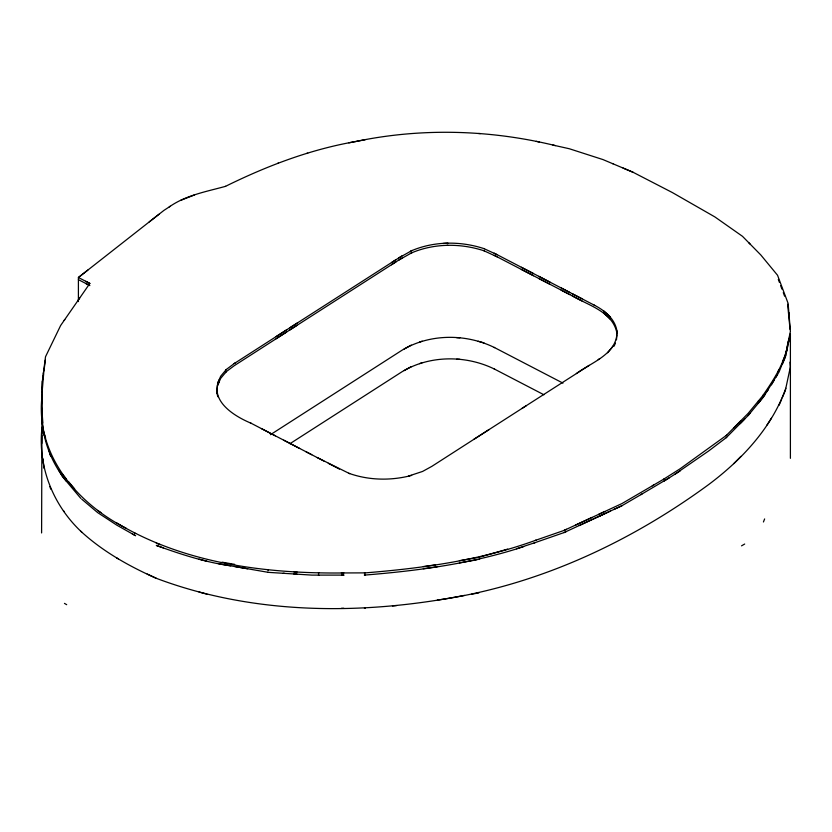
<?xml version="1.0" encoding="UTF-8"?>
<svg xmlns="http://www.w3.org/2000/svg" width="832" height="832" viewBox="0 0 832 832"><rect width="100%" height="100%" fill="white"/><g stroke="black" fill="none" stroke-linecap="round" stroke-linejoin="round"><path stroke-width="1.25" d="M41.85 397.842C36.005 455.489 77.511 503.547 126.152 528.268M42.099 389.522L42.349 381.212L45.521 356.741L60.622 325.53L89.846 283.421L85.706 281.278M42.349 381.212L41.6 406.162L42.13 413.244M42.026 394.108L41.6 532.958M42.068 392.829L43.732 372.642M41.787 435.261L41.746 443.425M41.85 433.17L42.026 427.253C37.554 466.024 52.676 504.473 80.798 531.263C102.773 551.502 129.137 566.249 156.312 578.313C254.28 615.191 362.658 615.243 464.412 595.41M616.98 331.729L616.762 330.543M219.034 379.964C209.747 401.326 234.541 416.312 251.108 423.238M217.87 396.77L216.861 393.078L217.495 385.622L219.034 382.117M616.481 339.83L616.897 334.828M216.965 389.73L217.225 392.236M216.861 393.078L216.965 391.882M43.888 371.426L45.354 360.152M43.306 373.818L43.482 372.434M43.306 375.97L43.482 374.587M788.258 341.463C785.574 361.878 773.978 379.465 762.518 396.011M786.25 352.976L788.84 340.902M785.814 354.994L779.074 371.925L763.433 397.062L748.103 415.563L726.242 437.674M785.814 388.253C771.867 427.669 741.697 459.836 708.718 484.526C628.763 543.14 535.922 586.061 437.33 600.09M786.25 350.823L785.325 355.129L782.444 361.878M787.01 347.246L788.778 339.04M788.705 339.362L790.4 331.49L788.112 303.358L777.556 275.278L760.822 254.977L748.602 242.538M787.613 346.632L785.325 357.282L782.444 364.031M788.258 343.616L790.4 333.642L790.4 458.328M763.433 521.986L764.629 518.929M779.074 405.257L781.612 399.298M782.194 397.904L785.325 390.562L790.4 366.829L790.015 362.118M217.495 383.469L220.688 376.22L226.304 369.491L234.177 363.584L297.097 323.128M217.495 385.622L220.688 378.373L226.304 371.644L234.177 365.737L297.097 325.281M576.389 373.578C591.271 362.419 617.438 354.11 617.001 331.438C615.243 318.978 604.677 310.461 594.11 305.074M614.099 346.164L615.462 343.075M777.566 372.31L779.074 369.772M771.43 384.821L774.28 380.006M775.954 377.187L777.566 374.462M766.979 425.038L771.43 418.194M766.979 391.633L768.373 389.501M765.45 393.983L758.326 403.229M64.168 320.414L64.761 319.561M77.958 300.539L79.643 298.106M748.103 415.563L749.861 413.442M758.326 401.076L763.433 394.909M758.378 401.003L748.103 413.41L726.242 435.521M225.534 370.406L226.304 369.491M225.534 372.559L226.304 371.644M613.184 346.07L607.568 352.768M733.803 463.622L740.948 456.342M733.803 427.939L740.948 420.67M740.116 423.675L744.692 419.026M87.901 270.026L78.406 277.493L78.406 301.558M149.219 221.915L158.985 214.261M726.658 435.198L680.16 468.749L663.78 479.118M726.658 437.351L708.718 450.934L674.762 474.334M169.26 206.908C185.806 195.239 206.346 191.63 225.482 186.358L225.607 186.295M170.217 206.284L163.914 210.402L78.406 277.493L89.846 283.421M234.177 363.584L235.404 362.794M489.185 429.499L431.933 466.305L422.583 471.442L408.554 476.07M276.12 336.596L286.614 329.867M289.91 327.746L395.928 259.75M398.923 257.847L412.069 250.463M276.12 338.749L286.614 332.02M289.91 329.898L395.928 261.903M398.923 260L412.069 252.616M270.431 434.699L401.96 350.262C429.406 333.632 465.587 333.466 494.177 347.402L494.686 347.651M289.973 443.685L401.96 371.79C429.406 355.16 465.587 354.994 494.177 368.93L494.686 369.19M521.882 408.502L589.222 365.362M473.876 439.327L526.302 405.673M391.477 262.61L401.96 255.892M391.477 264.763L401.96 258.045M598.187 359.622L599.706 358.644M680.16 470.902L663.78 481.27M669.157 477.901L640.9 494.645M652.34 485.805L664.456 478.722M653.827 484.931L621.941 503.568L598.77 514.311M613.818 509.486L621.941 505.721L642.013 493.99M741.53 545.854L744.692 544.024M404.134 349.066L411.258 345.114M404.134 370.594L411.258 366.642M410.436 251.222C433.43 241.062 460.2 240.833 483.954 248.612L484.297 248.758M410.436 253.375C433.43 243.214 460.2 242.986 483.954 250.765L484.297 250.91M575.598 525.065L604.77 511.524M535.153 540.457L564.002 530.442L591.999 517.452M534.102 542.974L564.002 532.594L604.77 513.677M225.482 186.358C266.375 166.171 309.296 149.77 354.328 141.783M564.002 530.442L566.446 529.308M598.541 516.568L621.941 505.721M564.002 532.594L566.446 531.461M579.228 525.533L591.999 519.605M592.977 519.147L610.355 511.087M180.825 200.294L194.553 194.938M277.732 163.301L278.325 163.051M419.578 342.087L422.167 341.151M419.578 363.626L422.167 362.679M536.026 540.155C481.302 560.134 423.166 568.225 365.342 572.874L364.406 572.874M535.153 542.61L516.516 548.746M523.661 546.614L522.028 547.175C471.38 563.659 418.278 570.752 365.342 575.026L364.406 575.026L365.342 575.026M478.826 557.315L492.773 553.342M493.22 553.218L507.624 549.12M478.826 559.468L479.586 559.25M306.634 153.452L307.715 153.171M411.653 475.394C391.082 480.854 368.826 480.459 348.743 473.252M348.806 142.834L365.196 139.724M355.066 141.648C420.971 127.67 490.006 129.615 555.35 145.61M459.378 560.706L477.1 557.617M437.33 566.717L423.353 568.714M459.378 562.858L477.1 559.77M471.765 594.142L478.826 592.925M423.353 566.561L435.594 564.866M442.967 243.474L447.907 243.142M392.444 605.946L396.656 605.582M341.318 572.957L365.342 572.874M364.406 608.244L365.342 608.244M318.365 572.957L318.926 572.957M318.365 575.11L318.926 575.11M343.834 572.957C266.053 573.851 184.475 563.659 116.688 522.922M341.474 575.11L343.834 575.11L311.886 575.11L268.32 572.354L218.598 563.722M341.474 608.286L343.834 608.286M456.654 337.688L459.878 337.792M456.654 359.216L459.878 359.32M447.034 245.263L447.907 245.294M478.629 133.494L480.47 133.588M293.842 571.813L297.024 572.01M283.078 573.29L284.606 573.383M293.842 573.966L297.024 574.163M222.134 562.182L234.718 564.377M230.672 565.822C205.109 562.266 180.502 554.195 156.312 545.438L163.28 547.851M234.718 566.53L247.624 568.766M267.769 570.107L268.32 570.201M267.769 572.26L268.32 572.354M552.926 145.07L569.296 148.741L603.002 159.588L613.028 163.821M536.307 141.336L539.24 141.991M199.014 559.104L206.97 561.246M199.014 592.02L206.97 594.173M478.14 341.245L483.954 342.857M156.312 543.286L160.41 544.7M612.841 163.738L633.09 172.276L672.266 192.504L714.865 216.913L742.487 236.319L750.11 244.078M623.054 168.043L633.09 172.276M483.954 248.612L497.11 254.665M483.954 250.765L497.11 256.818M317.169 457.538L349.679 473.668M147.222 574.049L156.312 578.313M78.406 279.646L89.846 285.574L85.706 283.431M250.328 422.843L275.361 435.833M299.614 448.427L261.466 428.626M283.754 440.19L311.74 454.719M306.03 451.755L323.866 461.022M328.307 463.33L339.456 469.113M494.177 253.146L569.858 292.469M572.312 293.738L594.63 305.344M521.352 267.27L533.478 273.572M538.824 276.349L549.983 282.142M561.142 287.945L581.984 298.771M494.177 255.299L569.858 294.622M572.312 295.89C588.526 305.469 613.309 311.948 617.001 333.59L616.762 332.696M521.352 269.422L533.478 275.725M538.824 278.502L549.983 284.294M561.142 290.098L581.984 300.924M494.177 347.402L562.952 383.126M494.177 368.93L543.93 394.774M134.586 535.174L116.688 525.075L97.625 512.585L81.734 499.169M116.688 557.939L118.279 558.834M134.586 533.021L135.616 533.603M132.257 533.863L135.616 535.756M64.459 603.387L66.685 604.677M97.625 510.432L100.901 512.574M80.798 531.263L81.734 532.054M610.428 317.096L603.554 310.762M610.428 319.249L603.554 312.915M63.45 510.702L64.459 511.888M62.338 474.302L66.466 479.201M68.494 481.614L74.651 488.914M66.466 481.354C51.48 462.862 42.12 439.358 42.13 415.397L42.13 415.397M80.798 498.378L62.338 476.455L58.469 469.674M778.305 279.427L779.438 282.412M780.634 285.615L781.955 289.13M783.276 292.635L784.597 296.15M787.634 304.221L790.046 329.337M49.899 486.595L50.71 489.112M43.514 433.701L44.013 435.261M49.899 453.606L50.71 456.123L49.182 451.35M44.013 468.322L42.91 458.723M43.514 431.548L45.573 437.954M788.871 312.603L789.027 314.517M42.234 414.627L42.879 423.082M42.359 418.361L41.6 408.314L41.746 410.29"/></g></svg>
